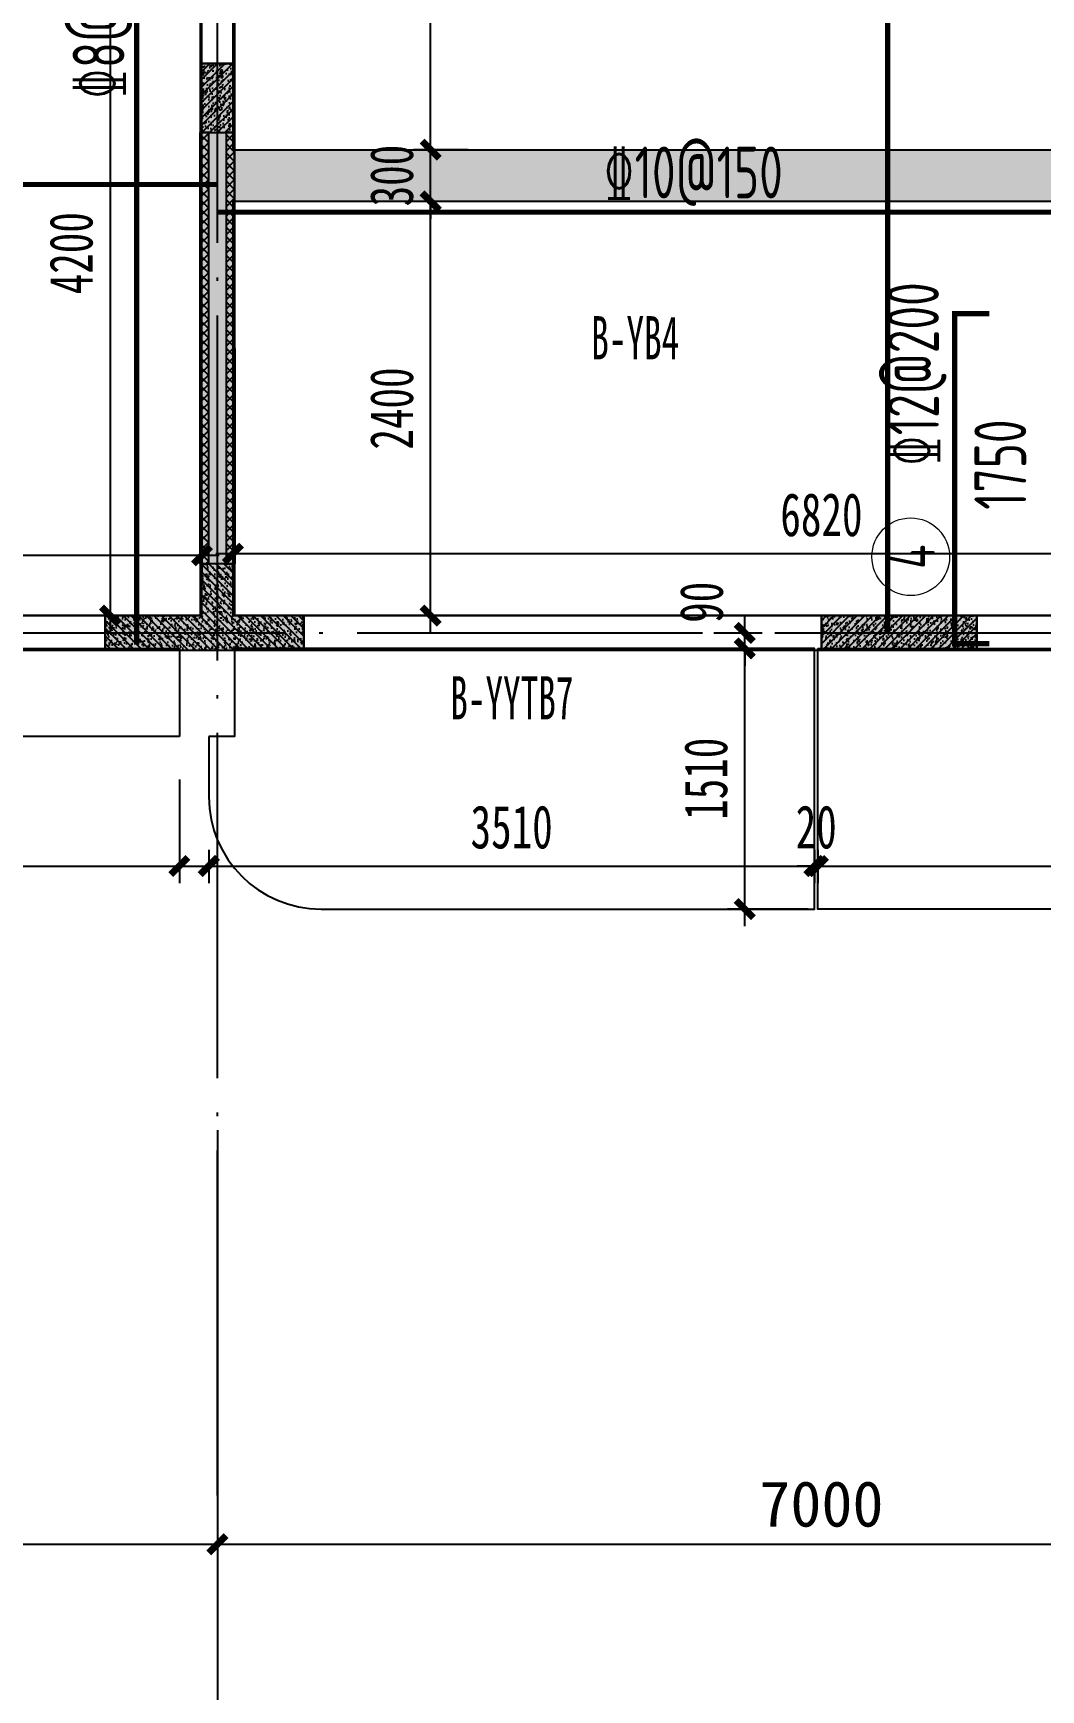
# Model space of a CAD drawing. Extents: x -3200779283 to -8106663, y 659664 to 1123462.
# Drawn here: x -8168318 to -8162479, y 760744 to 770345 of the extents above; entities that cross this region are included whole.
import ezdxf
from ezdxf.enums import TextEntityAlignment as Align

# ---------------------------------------------------------------- set-up
doc = ezdxf.new("R2010")
doc.units = 0
doc.header["$LTSCALE"] = 1000
doc.header["$MEASUREMENT"] = 0
for name, pattern in [('125-墙体$0$CONTINOUS', [0]), ('3#-轴线$0$DOTE', [2.42, 2, -0.2, 0.02, -0.2]), ('3#4#5#$0$DASH', [0.35, 0.25, -0.1]), ('DASH', [0.35, 0.25, -0.1])]:
    doc.linetypes.add(name, pattern=pattern)
doc.layers.get('Defpoints').update_dxf_attribs({"color": 30, "linetype": 'DASH'})
for name, color, linetype in [('125-墙体$0$S-WALL', 40, 'Continuous'), ('125-墙体$0$S-WALL-BEAM', 120, 'Continuous'), ('125-墙体$0$S-WALL-COLU', 252, '125-墙体$0$CONTINOUS'), ('125-墙体$0$S-WALL-COLU-HATC', 16, 'Continuous'), ('125-墙体$0$S-WALL-HATC', 253, 'Continuous'), ('3#-轴线$0$3#-轴号$0$A-ANNO-AXIS-CIRC', 3, 'Continuous'), ('3#-轴线$0$3#-轴号$0$A-ANNO-DIMS', 3, 'Continuous'), ('3#-轴线$0$A-ANNO-DOTE', 10, '3#-轴线$0$DOTE'), ('3#4#5#$0$PC-SLAB', 6, '3#4#5#$0$DASH'), ('3#4#5#$0$S-ANNO-TEXT', 7, 'Continuous'), ('3#4#5#$0$S-DIMS-SLAB', 120, 'Continuous'), ('3#4#5#$0$S-PC-FQ-WYQ', 4, 'Continuous'), ('3#4#5#$0$S-PC-SLAB', 6, 'Continuous'), ('3#4#5#$0$S-WALL-HATC', 253, 'Continuous'), ('DIM', 3, 'Continuous'), ('S-REIN', 1, 'Continuous'), ('S-REIN-TEXT', 7, 'Continuous')]:
    doc.layers.add(name, color=color, linetype=linetype)
doc.layers.add('3#4#5#$0$结构板边线', color=2, linetype='Continuous', plot=False)
doc.layers.add('提资不打印', color=2, linetype='Continuous', plot=False)
doc.layers.add('楼板正筋文字', color=7, linetype='Continuous', lineweight=18)
doc.styles.add('3#-轴线$0$3#-轴号$0$_TCH_DIM_T3', font='')
doc.styles.add('3#4#5#$0$外部参照 1$0$宋体', font='', dxfattribs={"width": 0.8})
doc.styles.add('3#4#5#$0$楷体', font='', dxfattribs={"width": 0.7})
doc.styles.add('FromPkpm', font='Pkpmeng', dxfattribs={"width": 0.7, "bigfont": 'Pkpmchn'})
doc.styles.add('TSSD_Dimension', font='tssdeng.shx', dxfattribs={"width": 0.7, "bigfont": 'hztxt.shx'})
doc.styles.get('3#-轴线$0$3#-轴号$0$_TCH_DIM_T3').set_extended_font_data('SimSun')
doc.styles.get('3#4#5#$0$外部参照 1$0$宋体').set_extended_font_data('SimSun')
doc.styles.get('3#4#5#$0$楷体').set_extended_font_data('KaiTi_GB2312')
doc.dimstyles.new('3#-轴线$0$3#-轴号$0$_TCH_ARCH&&100', dxfattribs={"dimtxt": 264.345992, "dimasz": 100, "dimexe": 250, "dimexo": 300, "dimgap": 100, "dimtad": 1, "dimdec": 0, "dimzin": 0, "dimdsep": 46, "dimtxsty": '3#-轴线$0$3#-轴号$0$_TCH_DIM_T3', "dimblk": '3#-轴线$0$3#-轴号$0$_ArchTick', "dimcen": 0.09, "dimclrt": 7, "dimazin": 2, "dimtfac": 1, "dimtdec": 0, "dimtix": 1, "dimtmove": 2, "dimatfit": 3, "dimfxl": 100, "dimtolj": 1, "dimtzin": 0, "dimarcsym": 0})
doc.dimstyles.new('3#4#5#$0$TSSD_100_100', dxfattribs={"dimtxt": 250, "dimasz": 100, "dimexe": 100, "dimexo": 250, "dimgap": 100, "dimtad": 1, "dimdec": 0, "dimzin": 0, "dimdsep": 46, "dimtxsty": '3#4#5#$0$楷体', "dimblk": '3#4#5#$0$_ArchTick', "dimcen": 0, "dimdle": 100, "dimclrt": 7, "dimadec": 0, "dimazin": 0, "dimtfac": 1, "dimtdec": 0, "dimtix": 1, "dimtmove": 2, "dimatfit": 3, "dimfxl": 1, "dimtolj": 1, "dimtzin": 0, "dimarcsym": 0})

# ---------------------------------------------------------------- blocks, each defined once
blk = doc.blocks.new('ban')
at = {"layer": 'S-REIN', "const_width": 30}
blk.add_lwpolyline([(7922.6, -312.5), (7722.6, -312.5), (7722.6, 1600), (7922.6, 1600)], dxfattribs=at)
at = {"layer": 'S-REIN-TEXT', "lineweight": 18}
blk.add_circle((7467.6, 191.3), 225, dxfattribs=at)
at = {"layer": '提资不打印', "color": 2, "const_width": 30}
for points in [[(2981.6, -317.6), (2981.6, 7649.9)], [(7333.8, -250.1), (7333.8, 7649.9)], [(0, 2348), (3450, 2348)], [(3450, 2188.2), (10450, 2188.2)]]:
    blk.add_lwpolyline(points, dxfattribs=at)
at = {"layer": 'DIM', "color": 7, "insert": (7986.6, 725), "char_height": 300, "attachment_point": 5, "rotation": 90, "style": 'TSSD_Dimension'}
blk.add_mtext('\\A1;1750', dxfattribs=at)
at = {"layer": 'S-REIN-TEXT', "lineweight": 25, "style": 'FromPkpm', "width": 0.7}
blk.add_text('%%13212@200', height=300, rotation=450, dxfattribs=at).set_placement((7630.6, 715.7))
at = {"layer": 'S-REIN-TEXT', "lineweight": 18, "style": 'FromPkpm', "width": 0.7}
blk.add_text('4', height=280, rotation=450, dxfattribs=at).set_placement((7467.6, 191.3), align=Align.MIDDLE_CENTER)
at = {"layer": '提资不打印', "lineweight": 25, "style": 'FromPkpm', "width": 0.7}
blk.add_text('%%1328@200', height=300, rotation=90, dxfattribs=at).set_placement((2911.4, 2843.4))
blk.add_text('%%13210@150', height=300, dxfattribs=at).set_placement((5687.7, 2268.2))
blk = doc.blocks.new('3#4#5#$0$A$C53EF3948')
at = {"layer": '3#4#5#$0$S-PC-FQ-WYQ'}
h = blk.add_hatch(dxfattribs=at)
h.set_pattern_fill('ANSI37', color=256, scale=12, angle=90)
h.set_pattern_definition([(135, (-858352.64, 504101.34), (-26.9407684, -26.9407684), []), (225, (-858352.64, 504101.34), (26.9407684, -26.9407684), [])])
h.paths.add_polyline_path([(3450, -10800.1), (3500, -10800.1), (3499.8, -8300), (3449.8, -8300)])
h = blk.add_hatch(dxfattribs=at)
h.set_pattern_fill('ANSI37', color=256, scale=12, angle=90)
h.set_pattern_definition([(135, (-858202.64, 504101.34), (-26.9407684, -26.9407684), []), (225, (-858202.64, 504101.34), (26.9407684, -26.9407684), [])])
h.paths.add_polyline_path([(3600, -10800.1), (3650, -10800.1), (3649.8, -8300), (3599.8, -8300)])
for points in [[(3450, -10800.1), (3500, -10800.1), (3499.8, -8300), (3449.8, -8300)], [(3449.8, -8300), (3649.8, -8300), (3650, -10800.1), (3450, -10800.1)], [(3600, -10800.1), (3650, -10800.1), (3649.8, -8300), (3599.8, -8300)]]:
    blk.add_lwpolyline(points, close=True, dxfattribs=at)
blk = doc.blocks.new('3#4#5#$0$_ArchTick')
at = {"color": 0, "linetype": 'ByBlock', "const_width": 0.4}
blk.add_lwpolyline([(-0.5, -0.5), (0.5, 0.5)], dxfattribs=at)
blk = doc.blocks.new('*D953')
at = {"layer": '3#4#5#$0$S-DIMS-SLAB', "color": 0, "lineweight": -2, "transparency": 16777216}
for p, q in [((7029.8, -1157.9), (7029.8, -1351.4)), ((10540.1, -1157.9), (10540.1, -1351.4)), ((6929.8, -1251.4), (10640.1, -1251.4))]:
    blk.add_line(p, q, dxfattribs=at)
at = {"layer": 'Defpoints', "color": 0, "transparency": 16777216}
for p in [(7029.8, -907.9), (10540.1, -907.9), (10540.1, -1251.4)]:
    blk.add_point(p, dxfattribs=at)
at = {"layer": '3#4#5#$0$S-DIMS-SLAB', "color": 0, "lineweight": -2, "transparency": 16777216, "xscale": 100, "yscale": 100, "zscale": 100, "rotation": 180}
blk.add_blockref('3#4#5#$0$_ArchTick', (7029.8, -1251.4), dxfattribs=at)
at = {"layer": '3#4#5#$0$S-DIMS-SLAB', "color": 0, "lineweight": -2, "transparency": 16777216, "xscale": 100, "yscale": 100, "zscale": 100}
blk.add_blockref('3#4#5#$0$_ArchTick', (10540.1, -1251.4), dxfattribs=at)
at = {"layer": '3#4#5#$0$S-DIMS-SLAB', "color": 7, "transparency": 16777216, "insert": (8784.9, -1026.4), "char_height": 250, "attachment_point": 5, "style": '3#4#5#$0$楷体'}
blk.add_mtext('\\A1;3510', dxfattribs=at)
blk = doc.blocks.new('*D954')
at = {"layer": '3#4#5#$0$S-DIMS-SLAB', "color": 0, "lineweight": -2, "transparency": 16777216}
for p, q in [((7009.8, -1157.9), (7009.8, -1351.4)), ((7029.8, -1157.9), (7029.8, -1351.4)), ((7009.8, -1251.4), (6909.8, -1251.4)), ((7009.8, -1251.4), (7029.8, -1251.4)), ((7029.8, -1251.4), (7129.8, -1251.4))]:
    blk.add_line(p, q, dxfattribs=at)
at = {"layer": 'Defpoints', "color": 0, "transparency": 16777216}
for p in [(7009.8, -907.9), (7029.8, -907.9), (7029.8, -1251.4)]:
    blk.add_point(p, dxfattribs=at)
at = {"layer": '3#4#5#$0$S-DIMS-SLAB', "color": 0, "lineweight": -2, "transparency": 16777216, "xscale": 100, "yscale": 100, "zscale": 100}
blk.add_blockref('3#4#5#$0$_ArchTick', (7009.8, -1251.4), dxfattribs=at)
at = {"layer": '3#4#5#$0$S-DIMS-SLAB', "color": 0, "lineweight": -2, "transparency": 16777216, "xscale": 100, "yscale": 100, "zscale": 100, "rotation": 180}
blk.add_blockref('3#4#5#$0$_ArchTick', (7029.8, -1251.4), dxfattribs=at)
at = {"layer": '3#4#5#$0$S-DIMS-SLAB', "color": 7, "transparency": 16777216, "insert": (7019.8, -1026.4), "char_height": 250, "attachment_point": 5, "style": '3#4#5#$0$楷体'}
blk.add_mtext('\\A1;20', dxfattribs=at)
blk = doc.blocks.new('*D955')
at = {"layer": '3#4#5#$0$S-DIMS-SLAB', "color": 0, "lineweight": -2, "transparency": 16777216}
for p, q in [((3500.1, -1157.9), (3500.1, -1351.4)), ((7009.8, -1157.9), (7009.8, -1351.4)), ((3400.1, -1251.4), (7109.8, -1251.4))]:
    blk.add_line(p, q, dxfattribs=at)
at = {"layer": 'Defpoints', "color": 0, "transparency": 16777216}
for p in [(3500.1, -907.9), (7009.8, -907.9), (7009.8, -1251.4)]:
    blk.add_point(p, dxfattribs=at)
at = {"layer": '3#4#5#$0$S-DIMS-SLAB', "color": 0, "lineweight": -2, "transparency": 16777216, "xscale": 100, "yscale": 100, "zscale": 100, "rotation": 180}
blk.add_blockref('3#4#5#$0$_ArchTick', (3500.1, -1251.4), dxfattribs=at)
at = {"layer": '3#4#5#$0$S-DIMS-SLAB', "color": 0, "lineweight": -2, "transparency": 16777216, "xscale": 100, "yscale": 100, "zscale": 100}
blk.add_blockref('3#4#5#$0$_ArchTick', (7009.8, -1251.4), dxfattribs=at)
at = {"layer": '3#4#5#$0$S-DIMS-SLAB', "color": 7, "transparency": 16777216, "insert": (5254.9, -1026.4), "char_height": 250, "attachment_point": 5, "style": '3#4#5#$0$楷体'}
blk.add_mtext('\\A1;3510', dxfattribs=at)
blk = doc.blocks.new('*D956')
at = {"layer": '3#4#5#$0$S-DIMS-SLAB', "color": 0, "lineweight": -2, "transparency": 16777216}
for p, q in [((6605.9, -1600.5), (6605.9, 109.6)), ((6933, 9.6), (6505.9, 9.6)), ((6973.7, -1500.5), (6505.9, -1500.5))]:
    blk.add_line(p, q, dxfattribs=at)
at = {"layer": 'Defpoints', "color": 0, "transparency": 16777216}
for p in [(6605.9, 9.6), (7183, 9.6), (7223.7, -1500.5)]:
    blk.add_point(p, dxfattribs=at)
at = {"layer": '3#4#5#$0$S-DIMS-SLAB', "color": 0, "lineweight": -2, "transparency": 16777216, "xscale": 100, "yscale": 100, "zscale": 100}
for p, rotation in [((6605.9, 9.6), 90), ((6605.9, -1500.5), 270)]:
    blk.add_blockref('3#4#5#$0$_ArchTick', p, dxfattribs=dict(at, rotation=rotation))
at = {"layer": '3#4#5#$0$S-DIMS-SLAB', "color": 7, "transparency": 16777216, "insert": (6380.9, -745.5), "char_height": 250, "attachment_point": 5, "rotation": 90, "style": '3#4#5#$0$楷体'}
blk.add_mtext('\\A1;1510', dxfattribs=at)
blk = doc.blocks.new('*D995')
at = {"layer": '3#4#5#$0$S-DIMS-SLAB', "color": 0, "lineweight": -2, "transparency": 16777216}
for p, q in [((99, -750.2), (99, -1351.4)), ((3329.4, -750.2), (3329.4, -1351.4)), ((-1, -1251.4), (3429.4, -1251.4))]:
    blk.add_line(p, q, dxfattribs=at)
at = {"layer": 'Defpoints', "color": 0, "transparency": 16777216}
for p in [(99, -500.2), (3329.4, -500.2), (3329.4, -1251.4)]:
    blk.add_point(p, dxfattribs=at)
at = {"layer": '3#4#5#$0$S-DIMS-SLAB', "color": 0, "lineweight": -2, "transparency": 16777216, "xscale": 100, "yscale": 100, "zscale": 100, "rotation": 180}
blk.add_blockref('3#4#5#$0$_ArchTick', (99, -1251.4), dxfattribs=at)
at = {"layer": '3#4#5#$0$S-DIMS-SLAB', "color": 0, "lineweight": -2, "transparency": 16777216, "xscale": 100, "yscale": 100, "zscale": 100}
blk.add_blockref('3#4#5#$0$_ArchTick', (3329.4, -1251.4), dxfattribs=at)
at = {"layer": '3#4#5#$0$S-DIMS-SLAB', "color": 7, "transparency": 16777216, "insert": (1714.2, -1026.4), "char_height": 250, "attachment_point": 5, "style": '3#4#5#$0$楷体'}
blk.add_mtext('\\A1;3230', dxfattribs=at)
blk = doc.blocks.new('*D998')
at = {"layer": '3#4#5#$0$S-DIMS-SLAB', "color": 0, "lineweight": -2, "transparency": 16777216}
for p, q in [((6605.9, 99.6), (6605.9, 199.6)), ((6426.6, 99.6), (6705.9, 99.6)), ((6605.9, 9.5), (6605.9, 99.6)), ((6426.6, 9.5), (6705.9, 9.5)), ((6605.9, 9.5), (6605.9, -90.5))]:
    blk.add_line(p, q, dxfattribs=at)
at = {"layer": 'Defpoints', "color": 0, "transparency": 16777216}
for p in [(6176.6, 99.6), (6605.9, 99.6), (6176.6, 9.5)]:
    blk.add_point(p, dxfattribs=at)
at = {"layer": '3#4#5#$0$S-DIMS-SLAB', "color": 0, "lineweight": -2, "transparency": 16777216, "xscale": 100, "yscale": 100, "zscale": 100}
for p, rotation in [((6605.9, 99.6), 270), ((6605.9, 9.5), 90)]:
    blk.add_blockref('3#4#5#$0$_ArchTick', p, dxfattribs=dict(at, rotation=rotation))
at = {"layer": '3#4#5#$0$S-DIMS-SLAB', "color": 7, "transparency": 16777216, "insert": (6355.9, 277), "char_height": 250, "attachment_point": 5, "rotation": 90, "style": '3#4#5#$0$楷体'}
blk.add_mtext('\\A1;90', dxfattribs=at)
blk = doc.blocks.new('3#4#5#$0$ban111')
at = {"layer": '3#4#5#$0$S-WALL-HATC', "ltscale": 100}
h = blk.add_hatch(dxfattribs=at)
h.set_pattern_fill('AR-CONC', color=256, scale=25, angle=-270, style=0)
h.set_pattern_definition([(140, (-37341047970.12, -2020437059.28), (15.68803374565, 179.3150456502), [18.75, -206.25]), (85, (-37341047970.12, -2020437059.28), (-188.048033425, -34.68783340325), [15, -165]), (190.4514, (-37341047968.81, -2020437044.34), (-172.3598855152, 144.6273454285), [15.9350475, -175.285528]), (136.1842, (-37341048020.12, -2020437059.28), (41.3797535823, 266.8102621564), [28.125, -309.375]), (186.6356, (-37341048016.67, -2020437037.05), (-243.5294677251, 233.6656763872), [23.902572, -262.92825]), (81.1842, (-37341048020.12, -2020437059.28), (-243.5296502313, 233.6654862834), [22.5, -247.5]), (111, (-37341048007.62, -2020437034.28), (100.65472266633, 149.2267630296), [18.75, -206.25]), (56, (-37341048007.62, -2020437034.28), (-181.2875112617, 60.8288329804), [15, -165]), (161.4514, (-37341047999.23, -2020437021.84), (-80.6326241775, 210.0556571454), [15.9350475, -175.285528]), (127.5, (-37341047970.12, -2020437059.28), (-83.22346345783, 3.03996382932), [0, -163, 0, -167.5, 0, -165.625]), (97.5, (-37341047970.12, -2020437059.28), (-98.6029279706, 65.76738436054), [0, -95.5, 0, -159.25, 0, -63.125]), (57.5, (-37341047970.12, -2020437115.03), (5.6387179336, 133.4556090431), [0, -62.5, 0, -195, 0, -258.75]), (47.5, (-37341047970.12, -2020437140.03), (-25.02624558308, 145.7965423356), [0, -81.25, 0, -129.5, 0, -183.75])])
h.paths.add_polyline_path([(-228282, 404475), (-228282, 404775), (-221482, 404775), (-221482, 404475)])
at = {"layer": '3#4#5#$0$S-PC-SLAB'}
blk.add_lwpolyline([(-228292, 407075), (-228292, 404775), (-221472, 404775), (-221472, 405875), (-222672, 405875), (-222672, 407075), (-228292, 407075)], dxfattribs=at)
for points in [[(-231742, 402075), (-228472, 402075), (-228472, 406275), (-231742, 406275)], [(-228292, 402075), (-221472, 402075), (-221472, 404475), (-228292, 404475)]]:
    blk.add_lwpolyline(points, close=True, dxfattribs=at)
at = {"layer": '3#4#5#$0$S-WALL-HATC', "ltscale": 100}
blk.add_lwpolyline([(-228282, 404475), (-228282, 404775), (-221482, 404775), (-221482, 404475)], close=True, dxfattribs=at)
blk = doc.blocks.new('*D830')
at = {"layer": '3#4#5#$0$S-DIMS-SLAB', "color": 0, "lineweight": -2, "transparency": 16777216}
for p, q in [((150536.8, 155291.2), (150536.8, 154933.5)), ((157356.8, 155291.2), (157356.8, 154933.5)), ((157456.8, 155033.5), (150436.8, 155033.5))]:
    blk.add_line(p, q, dxfattribs=at)
at = {"layer": 'Defpoints', "color": 0, "transparency": 16777216}
for p in [(150536.8, 155541.2), (157356.8, 155541.2), (150536.8, 155033.5)]:
    blk.add_point(p, dxfattribs=at)
at = {"layer": '3#4#5#$0$S-DIMS-SLAB', "color": 0, "lineweight": -2, "transparency": 16777216, "xscale": 100, "yscale": 100, "zscale": 100, "rotation": 180}
blk.add_blockref('3#4#5#$0$_ArchTick', (150536.8, 155033.5), dxfattribs=at)
at = {"layer": '3#4#5#$0$S-DIMS-SLAB', "color": 0, "lineweight": -2, "transparency": 16777216, "xscale": 100, "yscale": 100, "zscale": 100}
blk.add_blockref('3#4#5#$0$_ArchTick', (157356.8, 155033.5), dxfattribs=at)
at = {"layer": '3#4#5#$0$S-DIMS-SLAB', "color": 7, "transparency": 16777216, "insert": (153946.8, 155258.5), "char_height": 250, "attachment_point": 5, "style": '3#4#5#$0$楷体'}
blk.add_mtext('\\A1;6820', dxfattribs=at)
blk = doc.blocks.new('*D831')
at = {"layer": '3#4#5#$0$S-DIMS-SLAB', "color": 0, "lineweight": -2, "transparency": 16777216}
for p, q in [((151682.3, 154575.1), (151682.3, 157175.1)), ((151900, 157075.1), (151582.3, 157075.1)), ((151900, 154675.1), (151582.3, 154675.1))]:
    blk.add_line(p, q, dxfattribs=at)
at = {"layer": 'Defpoints', "color": 0, "transparency": 16777216}
for p in [(151682.3, 157075.1), (152150, 157075.1), (152150, 154675.1)]:
    blk.add_point(p, dxfattribs=at)
at = {"layer": '3#4#5#$0$S-DIMS-SLAB', "color": 0, "lineweight": -2, "transparency": 16777216, "xscale": 100, "yscale": 100, "zscale": 100}
for p, rotation in [((151682.3, 157075.1), 90), ((151682.3, 154675.1), 270)]:
    blk.add_blockref('3#4#5#$0$_ArchTick', p, dxfattribs=dict(at, rotation=rotation))
at = {"layer": '3#4#5#$0$S-DIMS-SLAB', "color": 7, "transparency": 16777216, "insert": (151457.3, 155875.1), "char_height": 250, "attachment_point": 5, "rotation": 90, "style": '3#4#5#$0$楷体'}
blk.add_mtext('\\A1;2400', dxfattribs=at)
blk = doc.blocks.new('*D832')
at = {"layer": '3#4#5#$0$S-DIMS-SLAB', "color": 0, "lineweight": -2, "transparency": 16777216}
for p, q in [((151682.3, 157375.1), (151682.3, 157475.1)), ((151900, 157375.1), (151582.3, 157375.1)), ((151682.3, 157075.1), (151682.3, 157375.1)), ((151900, 157075.1), (151582.3, 157075.1)), ((151682.3, 157075.1), (151682.3, 156975.1))]:
    blk.add_line(p, q, dxfattribs=at)
at = {"layer": 'Defpoints', "color": 0, "transparency": 16777216}
for p in [(151682.3, 157375.1), (152150, 157375.1), (152150, 157075.1)]:
    blk.add_point(p, dxfattribs=at)
at = {"layer": '3#4#5#$0$S-DIMS-SLAB', "color": 0, "lineweight": -2, "transparency": 16777216, "xscale": 100, "yscale": 100, "zscale": 100}
for p, rotation in [((151682.3, 157375.1), 270), ((151682.3, 157075.1), 90)]:
    blk.add_blockref('3#4#5#$0$_ArchTick', p, dxfattribs=dict(at, rotation=rotation))
at = {"layer": '3#4#5#$0$S-DIMS-SLAB', "color": 7, "transparency": 16777216, "insert": (151457.3, 157225.1), "char_height": 250, "attachment_point": 5, "rotation": 90, "style": '3#4#5#$0$楷体'}
blk.add_mtext('\\A1;300', dxfattribs=at)
blk = doc.blocks.new('*D833')
at = {"layer": '3#4#5#$0$S-DIMS-SLAB', "color": 0, "lineweight": -2, "transparency": 16777216}
for p, q in [((151682.3, 157275.1), (151682.3, 159775.1)), ((151900, 159675.1), (151582.3, 159675.1)), ((151900, 157375.1), (151582.3, 157375.1))]:
    blk.add_line(p, q, dxfattribs=at)
at = {"layer": 'Defpoints', "color": 0, "transparency": 16777216}
for p in [(151682.3, 159675.1), (152150, 159675.1), (152150, 157375.1)]:
    blk.add_point(p, dxfattribs=at)
at = {"layer": '3#4#5#$0$S-DIMS-SLAB', "color": 0, "lineweight": -2, "transparency": 16777216, "xscale": 100, "yscale": 100, "zscale": 100}
for p, rotation in [((151682.3, 159675.1), 90), ((151682.3, 157375.1), 270)]:
    blk.add_blockref('3#4#5#$0$_ArchTick', p, dxfattribs=dict(at, rotation=rotation))
at = {"layer": '3#4#5#$0$S-DIMS-SLAB', "color": 7, "transparency": 16777216, "insert": (151457.3, 158525.1), "char_height": 250, "attachment_point": 5, "rotation": 90, "style": '3#4#5#$0$楷体'}
blk.add_mtext('\\A1;2300', dxfattribs=at)
blk = doc.blocks.new('*D836')
at = {"layer": '3#4#5#$0$S-DIMS-SLAB', "color": 0, "lineweight": -2, "transparency": 16777216}
for p, q in [((147087, 155281.9), (147087, 154924.2)), ((150357, 155281.9), (150357, 154924.2)), ((150457, 155024.2), (146987, 155024.2))]:
    blk.add_line(p, q, dxfattribs=at)
at = {"layer": 'Defpoints', "color": 0, "transparency": 16777216}
for p in [(147087, 155531.9), (150357, 155531.9), (147087, 155024.2)]:
    blk.add_point(p, dxfattribs=at)
at = {"layer": '3#4#5#$0$S-DIMS-SLAB', "color": 0, "lineweight": -2, "transparency": 16777216, "xscale": 100, "yscale": 100, "zscale": 100, "rotation": 180}
blk.add_blockref('3#4#5#$0$_ArchTick', (147087, 155024.2), dxfattribs=at)
at = {"layer": '3#4#5#$0$S-DIMS-SLAB', "color": 0, "lineweight": -2, "transparency": 16777216, "xscale": 100, "yscale": 100, "zscale": 100}
blk.add_blockref('3#4#5#$0$_ArchTick', (150357, 155024.2), dxfattribs=at)
at = {"layer": '3#4#5#$0$S-DIMS-SLAB', "color": 7, "transparency": 16777216, "insert": (148722, 155249.2), "char_height": 250, "attachment_point": 5, "style": '3#4#5#$0$楷体'}
blk.add_mtext('\\A1;3270', dxfattribs=at)
blk = doc.blocks.new('*D841')
at = {"layer": '3#4#5#$0$S-DIMS-SLAB', "color": 0, "lineweight": -2, "transparency": 16777216}
for p, q in [((149824.9, 158975.1), (149824.9, 154575.1)), ((150107, 158875.1), (149724.9, 158875.1)), ((150107, 154675.1), (149724.9, 154675.1))]:
    blk.add_line(p, q, dxfattribs=at)
at = {"layer": 'Defpoints', "color": 0, "transparency": 16777216}
for p in [(150357, 158875.1), (149824.9, 154675.1), (150357, 154675.1)]:
    blk.add_point(p, dxfattribs=at)
at = {"layer": '3#4#5#$0$S-DIMS-SLAB', "color": 0, "lineweight": -2, "transparency": 16777216, "xscale": 100, "yscale": 100, "zscale": 100}
for p, rotation in [((149824.9, 158875.1), 90), ((149824.9, 154675.1), 270)]:
    blk.add_blockref('3#4#5#$0$_ArchTick', p, dxfattribs=dict(at, rotation=rotation))
at = {"layer": '3#4#5#$0$S-DIMS-SLAB', "color": 7, "transparency": 16777216, "insert": (149599.9, 156775.1), "char_height": 250, "attachment_point": 5, "rotation": 90, "style": '3#4#5#$0$楷体'}
blk.add_mtext('\\A1;4200', dxfattribs=at)
blk = doc.blocks.new('125-墙体')
at = {"layer": '125-墙体$0$S-WALL-COLU-HATC'}
h = blk.add_hatch(dxfattribs=at)
h.set_pattern_fill('AR-CONC', color=256, scale=10)
h.set_pattern_definition([(50, (15787.076, -245457.834), (71.726018, -6.275213), [7.5, -82.5]), (355, (15787.076, -245457.83), (-13.875133, 75.219213), [6, -66]), (100.4514, (15793.05, -245458.36), (57.850938, 68.943954), [6.37402, -70.114211]), (46.1842, (15787.08, -245437.83), (106.724105, -16.5519), [11.25, -123.75]), (96.6356, (15795.97, -245439.21), (93.46627, 97.411787), [9.56103, -105.1713]), (351.1842, (15787.08, -245437.83), (93.466195, 97.41186), [9, -99]), (21, (15797.076, -245442.834), (59.690705, -40.261889), [7.5, -82.5]), (326, (15797.076, -245442.83), (24.331533, 72.515005), [6, -66]), (71.4514, (15802.05, -245446.19), (84.022263, 32.25305), [6.37402, -70.114211]), (37.5, (15787.076, -245457.834), (1.2159855, 33.2893854), [0, -65.2, 0, -67, 0, -66.25]), (7.5, (15787.076, -245457.834), (26.306954, 39.441171), [0, -38.2, 0, -63.7, 0, -25.25]), (327.5, (15764.776, -245457.834), (53.3822436, -2.2554872), [0, -25, 0, -78, 0, -103.5]), (317.5, (15754.776, -245457.834), (58.318617, 10.010498), [0, -32.5, 0, -51.8, 0, -73.5])])
h.paths.add_polyline_path([(3550, -7800), (3350, -7800), (3350, -8200), (3550, -8200)])
h = blk.add_hatch(dxfattribs=at)
h.set_pattern_fill('ANSI31', color=256, scale=250, style=0)
h.set_pattern_definition([(45, (15787.076, -245457.834), (-22.097087, 22.097087), [])])
h.paths.add_polyline_path([(3550, -7800), (3350, -7800), (3350, -8200), (3550, -8200)])
h = blk.add_hatch(dxfattribs=at)
h.set_pattern_fill('AR-CONC', color=256, scale=10, angle=90)
h.set_pattern_definition([(140, (245486.99, 4537.05), (6.275213, 71.726018), [7.5, -82.5]), (85, (245486.99, 4537.05), (-75.219213, -13.875133), [6, -66]), (190.4514, (245487.51, 4543.03), (-68.943954, 57.850938), [6.37402, -70.114211]), (136.1842, (245466.99, 4537.05), (16.5519, 106.724105), [11.25, -123.75]), (186.6356, (245468.37, 4545.95), (-97.411787, 93.46627), [9.56103, -105.1713]), (81.1842, (245466.99, 4537.05), (-97.41186, 93.466195), [9, -99]), (111, (245471.99, 4547.05), (40.261889, 59.690705), [7.5, -82.5]), (56, (245471.99, 4547.05), (-72.515005, 24.331533), [6, -66]), (161.4514, (245475.345, 4552.03), (-32.25305, 84.022263), [6.37402, -70.114211]), (127.5, (245486.99, 4537.052), (-33.2893854, 1.2159855), [0, -65.2, 0, -67, 0, -66.25]), (97.5, (245486.99, 4537.052), (-39.441171, 26.306954), [0, -38.2, 0, -63.7, 0, -25.25]), (57.5, (245486.99, 4514.752), (2.2554872, 53.3822436), [0, -25, 0, -78, 0, -103.5]), (47.5, (245486.99, 4504.752), (-10.010498, 58.318617), [0, -32.5, 0, -51.8, 0, -73.5])])
h.paths.add_polyline_path([(3350, -11000), (2800, -11000), (2800, -11200), (3550, -11200), (3950, -11200), (3950, -11000), (3550, -11000), (3550, -10700), (3350, -10700)])
h = blk.add_hatch(dxfattribs=at)
h.set_pattern_fill('ANSI31', color=256, scale=250, angle=90, style=0)
h.set_pattern_definition([(135, (245486.99, 4537.052), (-22.097087, -22.097087), [])])
h.paths.add_polyline_path([(3350, -11000), (2800, -11000), (2800, -11200), (3550, -11200), (3950, -11200), (3950, -11000), (3550, -11000), (3550, -10700), (3350, -10700)])
h = blk.add_hatch(dxfattribs=at)
h.set_pattern_fill('AR-CONC', color=256, scale=10)
h.set_pattern_definition([(50, (16440.73, -252107.814), (71.726018, -6.275213), [7.5, -82.5]), (355, (16440.73, -252107.814), (-13.875133, 75.219213), [6, -66]), (100.4514, (16446.705, -252108.34), (57.850938, 68.943954), [6.37402, -70.114211]), (46.1842, (16440.73, -252087.81), (106.724105, -16.5519), [11.25, -123.75]), (96.6356, (16449.62, -252089.19), (93.46627, 97.411787), [9.56103, -105.1713]), (351.1842, (16440.73, -252087.81), (93.466195, 97.41186), [9, -99]), (21, (16450.73, -252092.814), (59.690705, -40.261889), [7.5, -82.5]), (326, (16450.73, -252092.814), (24.331533, 72.515005), [6, -66]), (71.4514, (16455.7, -252096.17), (84.022263, 32.25305), [6.37402, -70.114211]), (37.5, (16440.728, -252107.814), (1.2159855, 33.2893854), [0, -65.2, 0, -67, 0, -66.25]), (7.5, (16440.728, -252107.814), (26.306954, 39.441171), [0, -38.2, 0, -63.7, 0, -25.25]), (327.5, (16418.428, -252107.814), (53.3822436, -2.2554872), [0, -25, 0, -78, 0, -103.5]), (317.5, (16408.43, -252107.814), (58.318617, 10.010498), [0, -32.5, 0, -51.8, 0, -73.5])])
h.paths.add_polyline_path([(7849.8, -11200), (7849.8, -11000), (6950, -11000), (6950, -11200)])
h = blk.add_hatch(dxfattribs=at)
h.set_pattern_fill('ANSI31', color=256, scale=250, style=0)
h.set_pattern_definition([(45, (16440.728, -252107.814), (-22.097087, 22.097087), [])])
h.paths.add_polyline_path([(7849.8, -11200), (7849.8, -11000), (6950, -11000), (6950, -11200)])
at = {"layer": '125-墙体$0$S-WALL-HATC'}
for points in [[(3550, -11000), (3550, -7800), (3350, -7800), (3350, -11000), (3450, -11066.7)], [(2800, -11200), (3450, -11200), (3450, -11066.7), (3350, -11000), (2800, -11000)], [(3450, -11066.7), (3450, -11200), (3950, -11200), (3950, -11000), (3550, -11000)], [(6950, -11200), (7849.8, -11200), (7849.8, -11000), (6950, -11000)]]:
    blk.add_hatch(color=256, dxfattribs=at).paths.add_polyline_path(points)
at = {"layer": '125-墙体$0$S-WALL'}
for p, q in [((3550, -7800), (3350, -7800)), ((3350, -7800), (3350, -11000)), ((3550, -11000), (3550, -7800)), ((2800, -11000), (3350, -11000)), ((2800, -11000), (2800, -11200)), ((3550, -11000), (3950, -11000)), ((3950, -11000), (3950, -11200)), ((6950, -11000), (7849.8, -11000)), ((6950, -11000), (6950, -11200)), ((7849.8, -11000), (7849.8, -11200)), ((2800, -11200), (3450, -11200)), ((3450, -11200), (3950, -11200)), ((6950, -11200), (7849.8, -11200))]:
    blk.add_line(p, q, dxfattribs=at)
at = {"layer": '125-墙体$0$S-WALL-BEAM'}
for points in [[(3550, -3300), (3350, -3300), (3350, -7800), (3550, -7800)], [(100, -11000), (100, -11200), (2800, -11200), (2800, -11000)], [(3950, -11000), (3950, -11200), (6950, -11200), (6950, -11000)], [(7849.8, -11000), (7849.8, -11200), (9850, -11200), (9850, -11000)]]:
    blk.add_lwpolyline(points, close=True, dxfattribs=at)
at = {"layer": '125-墙体$0$S-WALL-COLU', "lineweight": -2}
for points in [[(3550, -7800), (3350, -7800), (3350, -8200), (3550, -8200)], [(7849.8, -11200), (7849.8, -11000), (6950, -11000), (6950, -11200)]]:
    blk.add_lwpolyline(points, close=True, dxfattribs=at)
at = {"layer": '125-墙体$0$S-WALL-COLU', "linetype": 'ByBlock'}
blk.add_lwpolyline([(3350, -11000), (2800, -11000), (2800, -11200), (3550, -11200), (3950, -11200), (3950, -11000), (3550, -11000), (3550, -10700), (3350, -10700), (3350, -11000)], dxfattribs=at)
blk = doc.blocks.new('3#-轴线$0$3#-轴号$0$_ArchTick')
at = {"color": 0, "linetype": 'ByBlock', "const_width": 0.4}
blk.add_lwpolyline([(-0.5, -0.5), (0.5, 0.5)], dxfattribs=at)
blk = doc.blocks.new('*D375')
at = {"layer": '3#-轴线$0$3#-轴号$0$A-ANNO-DIMS', "color": 0, "lineweight": -2, "transparency": 16777216}
for p, q in [((0, -15881.5), (0, -16631.5)), ((3450, -15881.5), (3450, -16631.5)), ((0, -16381.5), (3450, -16381.5))]:
    blk.add_line(p, q, dxfattribs=at)
at = {"layer": 'Defpoints', "color": 0, "transparency": 16777216}
for p in [(0, -15581.5), (3450, -15581.5), (3450, -16381.5)]:
    blk.add_point(p, dxfattribs=at)
at = {"layer": '3#-轴线$0$3#-轴号$0$A-ANNO-DIMS', "color": 0, "lineweight": -2, "transparency": 16777216, "xscale": 100, "yscale": 100, "zscale": 100, "rotation": 180}
blk.add_blockref('3#-轴线$0$3#-轴号$0$_ArchTick', (0, -16381.5), dxfattribs=at)
at = {"layer": '3#-轴线$0$3#-轴号$0$A-ANNO-DIMS', "color": 0, "lineweight": -2, "transparency": 16777216, "xscale": 100, "yscale": 100, "zscale": 100}
blk.add_blockref('3#-轴线$0$3#-轴号$0$_ArchTick', (3450, -16381.5), dxfattribs=at)
at = {"layer": '3#-轴线$0$3#-轴号$0$A-ANNO-DIMS', "color": 7, "transparency": 16777216, "insert": (1725, -16149.3), "char_height": 264.35, "attachment_point": 5, "style": '3#-轴线$0$3#-轴号$0$_TCH_DIM_T3'}
blk.add_mtext('\\A1;3450', dxfattribs=at)
blk = doc.blocks.new('*D376')
at = {"layer": '3#-轴线$0$3#-轴号$0$A-ANNO-DIMS', "color": 0, "lineweight": -2, "transparency": 16777216}
for p, q in [((3450, -15881.5), (3450, -16631.5)), ((10450, -15881.5), (10450, -16631.5)), ((3450, -16381.5), (10450, -16381.5))]:
    blk.add_line(p, q, dxfattribs=at)
at = {"layer": 'Defpoints', "color": 0, "transparency": 16777216}
for p in [(3450, -15581.5), (10450, -15581.5), (10450, -16381.5)]:
    blk.add_point(p, dxfattribs=at)
at = {"layer": '3#-轴线$0$3#-轴号$0$A-ANNO-DIMS', "color": 0, "lineweight": -2, "transparency": 16777216, "xscale": 100, "yscale": 100, "zscale": 100, "rotation": 180}
blk.add_blockref('3#-轴线$0$3#-轴号$0$_ArchTick', (3450, -16381.5), dxfattribs=at)
at = {"layer": '3#-轴线$0$3#-轴号$0$A-ANNO-DIMS', "color": 0, "lineweight": -2, "transparency": 16777216, "xscale": 100, "yscale": 100, "zscale": 100}
blk.add_blockref('3#-轴线$0$3#-轴号$0$_ArchTick', (10450, -16381.5), dxfattribs=at)
at = {"layer": '3#-轴线$0$3#-轴号$0$A-ANNO-DIMS', "color": 7, "transparency": 16777216, "insert": (6950, -16149.3), "char_height": 264.35, "attachment_point": 5, "style": '3#-轴线$0$3#-轴号$0$_TCH_DIM_T3'}
blk.add_mtext('\\A1;7000', dxfattribs=at)
blk = doc.blocks.new('3#4#5#$0$A$C7C4D4DCF')
at = {"layer": '3#4#5#$0$S-PC-SLAB'}
for points in [[(3329.4, -500.2), (-0.6, -500.2), (-0.6, 9.8), (3329.4, 9.8)], [(7029.8, 9.5), (10540.1, 9.5), (10540.1, -1500.4), (7029.8, -1500.4)]]:
    blk.add_lwpolyline(points, close=True, dxfattribs=at)
blk.add_lwpolyline([(3500.1, -500.2), (3500, -850.5, 0.41418), (4150.2, -1500.5), (7009.7, -1500.4), (7009.8, 9.5), (3649.4, 9.6), (3649.4, -500.2), (3500.1, -500.2)], format="xyb", dxfattribs=at)
at = {"layer": '3#4#5#$0$结构板边线', "color": 6}
blk.add_lwpolyline([(7199.4, -0.2), (7199.4, -0.2)], dxfattribs=at)
at = {"layer": '3#4#5#$0$PC-SLAB', "linetype": 'ByBlock', "style": '3#4#5#$0$外部参照 1$0$宋体', "width": 0.6}
blk.add_text('B-YYTB7', height=250, rotation=360, dxfattribs=at).set_placement((5256.1, -276.2), align=Align.MIDDLE)
at = {"layer": '3#4#5#$0$S-DIMS-SLAB'}
dim = blk.add_linear_dim(base=(6605.9, 99.6), p1=(6176.6, 9.5), p2=(6176.6, 99.6), angle=90, dimstyle='3#4#5#$0$TSSD_100_100', dxfattribs=at)
dim.commit()
dim.dimension.update_dxf_attribs({"geometry": '*D998', "text_midpoint": (6355.9, 277), "dimtype": 128})
dim = blk.add_linear_dim(base=(6605.9, 9.6), p1=(7223.7, -1500.5), p2=(7183, 9.6), angle=90, dimstyle='3#4#5#$0$TSSD_100_100', dxfattribs=at)
dim.commit()
dim.dimension.update_dxf_attribs({"geometry": '*D956', "text_midpoint": (6380.9, -745.5)})
for base, p1, p2, picture, middle in [((3329.4, -1251.4), (99, -500.2), (3329.4, -500.2), '*D995', (1714.2, -1026.4)), ((7009.8, -1251.4), (3500.1, -907.9), (7009.8, -907.9), '*D955', (5254.9, -1026.4)), ((7029.8, -1251.4), (7009.8, -907.9), (7029.8, -907.9), '*D954', (7019.8, -1026.4)), ((10540.1, -1251.4), (7029.8, -907.9), (10540.1, -907.9), '*D953', (8784.9, -1026.4))]:
    dim = blk.add_linear_dim(base=base, p1=p1, p2=p2, dimstyle='3#4#5#$0$TSSD_100_100', dxfattribs=at)
    dim.commit()
    dim.dimension.update_dxf_attribs({"geometry": picture, "text_midpoint": middle})
blk = doc.blocks.new('3#4#5#$0$5#')
at = {"layer": '3#4#5#$0$S-ANNO-TEXT'}
blk.add_blockref('3#4#5#$0$ban111', (378828.8, -247399.9), dxfattribs=at)
at = {"layer": '3#4#5#$0$PC-SLAB', "linetype": 'ByBlock', "style": '3#4#5#$0$外部参照 1$0$宋体', "width": 0.6}
blk.add_text('B-YB4', height=250, dxfattribs=at).set_placement((152867.8, 156285.3), align=Align.MIDDLE)
at = {"layer": '3#4#5#$0$S-DIMS-SLAB'}
for base, p1, p2, angle, picture, middle in [((151682.3, 159675.1), (152150, 157375.1), (152150, 159675.1), 90, '*D833', (151457.3, 158525.1)), ((149824.9, 154675.1), (150357, 158875.1), (150357, 154675.1), 90, '*D841', (149599.9, 156775.1)), ((151682.3, 157375.1), (152150, 157075.1), (152150, 157375.1), 90, '*D832', (151457.3, 157225.1)), ((151682.3, 157075.1), (152150, 154675.1), (152150, 157075.1), 90, '*D831', (151457.3, 155875.1)), ((150536.8, 155033.5), (157356.8, 155541.2), (150536.8, 155541.2), 180, '*D830', (153946.8, 155258.5)), ((147087, 155024.2), (150357, 155531.9), (147087, 155531.9), 180, '*D836', (148722, 155249.2))]:
    dim = blk.add_linear_dim(base=base, p1=p1, p2=p2, angle=angle, dimstyle='3#4#5#$0$TSSD_100_100', dxfattribs=at)
    dim.commit()
    dim.dimension.update_dxf_attribs({"geometry": picture, "text_midpoint": middle})
blk = doc.blocks.new('3#-轴线$0$3#-轴号')
at = {"layer": '3#-轴线$0$3#-轴号$0$A-ANNO-AXIS-CIRC'}
blk.add_line((3450, -13981.5), (3450, -17981.5), dxfattribs=at)
at = {"layer": '3#-轴线$0$3#-轴号$0$A-ANNO-DIMS'}
for p1, p2, picture, middle in [((0, -15581.5), (3450, -15581.5), '*D375', (1725, -16149.3)), ((3450, -15581.5), (10450, -15581.5), '*D376', (6950, -16149.3))]:
    dim = blk.add_aligned_dim(p1=p1, p2=p2, distance=-800, dimstyle='3#-轴线$0$3#-轴号$0$_TCH_ARCH&&100', dxfattribs=at)
    dim.commit()
    dim.dimension.update_dxf_attribs({"geometry": picture, "text_midpoint": middle})
blk = doc.blocks.new('3#-轴线')
at = {"layer": '3#-轴线$0$A-ANNO-DOTE'}
for points in [[(3450, -16100), (3450, -3200)], [(-3000, -11100), (44800, -11100)]]:
    blk.add_lwpolyline(points, dxfattribs=at)
blk.add_blockref('3#-轴线$0$3#-轴号', (0, 0))

msp = doc.modelspace()

# ---------------------------------------------------------------- block references
for name in ['3#-轴线', '125-墙体']:
    msp.add_blockref(name, (-8170700.4, 777969.5))
at = {"layer": '3#4#5#$0$S-ANNO-TEXT'}
msp.add_blockref('3#4#5#$0$A$C53EF3948', (-8170800.4, 778069.7), dxfattribs=at)
at = {"layer": '3#4#5#$0$S-PC-SLAB'}
msp.add_blockref('3#4#5#$0$5#', (-8317697.2, 612294.7), dxfattribs=at)
at = {"layer": '3#4#5#$0$S-PC-SLAB', "color": 1}
msp.add_blockref('3#4#5#$0$A$C7C4D4DCF', (-8170800.4, 766769.7), dxfattribs=at)
at = {"layer": '楼板正筋文字'}
msp.add_blockref('ban', (-8170700.4, 767119.6), dxfattribs=at)

doc.saveas('drawing.dxf')
